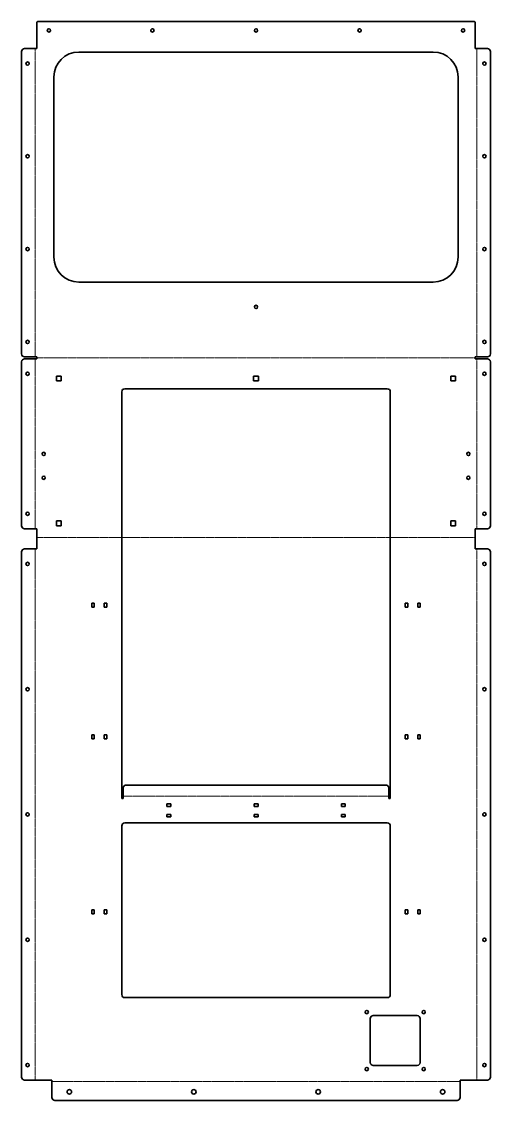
# Model space of a CAD drawing. Header units: millimetres. Extents: x 0 to 940, y 0 to 2161.
import ezdxf

# ---------------------------------------------------------------- set-up
doc = ezdxf.new("R2010")
doc.units = ezdxf.units.MM
doc.linetypes.add('Chain', pattern=[13.68, 9.12, -1.14, 2.28, -1.14])
doc.layers.add('SIMUMAK Bend Centerline (ISO)', color=7, linetype='Chain', lineweight=9)
doc.layers.add('SIMUMAK Visible (ISO)', color=7, linetype='Continuous', lineweight=35)

# ---------------------------------------------------------------- blocks, each defined once
blk = doc.blocks.new('GLD-V003-TATA002_Sheet_2_GLD-V003-TATA002 - Desplegada')
at = {"layer": 'SIMUMAK Bend Centerline (ISO)', "ltscale": 0.263158}
for p, q in [((-442.4, 1026.6), (-442.4, 408.9)), ((442.4, 408.9), (442.4, 1026.6)), ((-442.4, 405), (-442.4, 64.5)), ((-439, 406.9), (439, 406.9)), ((442.4, 64.5), (442.4, 405)), ((-439, 47.4), (439, 47.4)), ((-442.4, 24.2), (-442.4, -1039.7)), ((442.4, -1039.7), (442.4, 24.2)), ((266, -471.2), (-266, -471.2)), ((-409, -1042.9), (409, -1042.9))]:
    blk.add_line(p, q, dxfattribs=at)
at = {"layer": 'SIMUMAK Visible (ISO)'}
for p, q in [((-439, 1078.6), (-439, 1026.6)), ((437, 1080.6), (-437, 1080.6)), ((439, 1026.6), (439, 1078.6)), ((-469.8, 414.9), (-469.8, 1020.6)), ((-439, 1026.6), (-463.8, 1026.6)), ((-355, 1019.6), (355, 1019.6)), ((463.8, 1026.6), (439, 1026.6)), ((469.8, 1020.6), (469.8, 414.9)), ((-405, 608.9), (-405, 969.6)), ((405, 969.6), (405, 608.9)), ((355, 558.9), (-355, 558.9)), ((-469.8, 70.5), (-469.8, 399)), ((-439, 408.9), (-463.8, 408.9)), ((-463.8, 405), (-439, 405)), ((-439, 408.9), (-439, 405)), ((463.8, 408.9), (439, 408.9)), ((439, 405), (439, 408.9)), ((439, 405), (463.8, 405)), ((469.8, 399), (469.8, 70.5)), ((-399.8, 360.7), (-399.8, 370.2)), ((-399.8, 370.2), (-390.2, 370.2)), ((-390.2, 370.2), (-390.2, 360.7)), ((-4.8, 360.7), (-4.8, 370.2)), ((-4.8, 370.2), (4.8, 370.2)), ((4.8, 370.2), (4.8, 360.7)), ((390.2, 360.7), (390.2, 370.2)), ((390.2, 370.2), (399.8, 370.2)), ((399.8, 370.2), (399.8, 360.7)), ((-390.2, 360.7), (-399.8, 360.7)), ((4.8, 360.7), (-4.8, 360.7)), ((399.8, 360.7), (390.2, 360.7)), ((-269, -476.1), (-269, 339)), ((-263, 345), (263, 345)), ((269, 339), (269, -476.1)), ((-399.8, 70.7), (-399.8, 80.2)), ((-399.8, 80.2), (-390.2, 80.2)), ((-390.2, 70.7), (-399.8, 70.7)), ((-390.2, 80.2), (-390.2, 70.7)), ((390.2, 70.7), (390.2, 80.2)), ((390.2, 80.2), (399.8, 80.2)), ((399.8, 70.7), (390.2, 70.7)), ((399.8, 80.2), (399.8, 70.7)), ((-463.8, 64.5), (-439, 64.5)), ((-439, 64.5), (-439, 24.2)), ((439, 64.5), (463.8, 64.5)), ((439, 24.2), (439, 64.5)), ((-439, 24.2), (-463.8, 24.2)), ((463.8, 24.2), (439, 24.2)), ((-469.8, -1033.7), (-469.8, 18.2)), ((469.8, 18.2), (469.8, -1033.7)), ((-329, -92.8), (-329, -84.8)), ((-329, -84.8), (-324, -84.8)), ((-324, -84.8), (-324, -92.8)), ((-304, -92.8), (-304, -84.8)), ((-304, -84.8), (-299, -84.8)), ((-299, -84.8), (-299, -92.8)), ((299, -92.8), (299, -84.8)), ((299, -84.8), (304, -84.8)), ((304, -84.8), (304, -92.8)), ((324, -92.8), (324, -84.8)), ((324, -84.8), (329, -84.8)), ((329, -84.8), (329, -92.8)), ((-324, -92.8), (-329, -92.8)), ((-299, -92.8), (-304, -92.8)), ((304, -92.8), (299, -92.8)), ((329, -92.8), (324, -92.8)), ((-329, -356.1), (-329, -348.1)), ((-329, -348.1), (-324, -348.1)), ((-324, -356.1), (-329, -356.1)), ((-324, -348.1), (-324, -356.1)), ((-304, -356.1), (-304, -348.1)), ((-304, -348.1), (-299, -348.1)), ((-299, -356.1), (-304, -356.1)), ((-299, -348.1), (-299, -356.1)), ((299, -356.1), (299, -348.1)), ((299, -348.1), (304, -348.1)), ((304, -356.1), (299, -356.1)), ((304, -348.1), (304, -356.1)), ((324, -356.1), (324, -348.1)), ((324, -348.1), (329, -348.1)), ((329, -356.1), (324, -356.1)), ((329, -348.1), (329, -356.1)), ((-260, -448.8), (260, -448.8)), ((-266, -476.1), (-266, -454.8)), ((266, -454.8), (266, -476.1)), ((-266, -476.1), (-269, -476.1)), ((-179, -486.6), (-171, -486.6)), ((-179, -491.6), (-179, -486.6)), ((-171, -491.6), (-179, -491.6)), ((-171, -486.6), (-171, -491.6)), ((-4, -486.6), (4, -486.6)), ((-4, -491.6), (-4, -486.6)), ((4, -491.6), (-4, -491.6)), ((4, -486.6), (4, -491.6)), ((171, -491.6), (171, -486.6)), ((171, -486.6), (179, -486.6)), ((179, -491.6), (171, -491.6)), ((179, -486.6), (179, -491.6)), ((269, -476.1), (266, -476.1)), ((-179, -512.6), (-179, -507.6)), ((-179, -507.6), (-171, -507.6)), ((-171, -512.6), (-179, -512.6)), ((-171, -507.6), (-171, -512.6)), ((-4, -512.6), (-4, -507.6)), ((-4, -507.6), (4, -507.6)), ((4, -512.6), (-4, -512.6)), ((4, -507.6), (4, -512.6)), ((171, -507.6), (179, -507.6)), ((171, -512.6), (171, -507.6)), ((179, -512.6), (171, -512.6)), ((179, -507.6), (179, -512.6)), ((-269, -868.7), (-269, -530.6)), ((-263, -524.6), (263, -524.6)), ((269, -530.6), (269, -868.7)), ((-329, -706.6), (-329, -698.6)), ((-329, -698.6), (-324, -698.6)), ((-324, -706.6), (-329, -706.6)), ((-324, -698.6), (-324, -706.6)), ((-304, -706.6), (-304, -698.6)), ((-304, -698.6), (-299, -698.6)), ((-299, -706.6), (-304, -706.6)), ((-299, -698.6), (-299, -706.6)), ((299, -706.6), (299, -698.6)), ((299, -698.6), (304, -698.6)), ((304, -706.6), (299, -706.6)), ((304, -698.6), (304, -706.6)), ((324, -706.6), (324, -698.6)), ((324, -698.6), (329, -698.6)), ((329, -706.6), (324, -706.6)), ((329, -698.6), (329, -706.6)), ((263, -874.7), (-263, -874.7)), ((229, -1004.7), (229, -916.7)), ((235, -910.7), (323, -910.7)), ((329, -916.7), (329, -1004.7)), ((323, -1010.7), (235, -1010.7)), ((-439, -1039.7), (-463.8, -1039.7)), ((-439, -1039.7), (-439, -1039.7)), ((-439, -1039.7), (-409, -1039.7)), ((-409, -1040.1), (-439, -1040.1)), ((-409, -1039.7), (-409, -1074.6)), ((409, -1039.7), (439, -1039.7)), ((409, -1074.6), (409, -1039.7)), ((439, -1040.1), (409, -1040.1)), ((463.8, -1039.7), (439, -1039.7)), ((439, -1039.7), (439, -1039.7)), ((403, -1080.6), (-403, -1080.6))]:
    blk.add_line(p, q, dxfattribs=at)
for centre, radius in [((-415, 1063), 3.3), ((-207.5, 1063), 3.3), ((0, 1063), 3.3), ((207.5, 1063), 3.3), ((415, 1063), 3.3), ((-457.8, 996.6), 3.3), ((457.8, 996.6), 3.3), ((-457.8, 810.7), 3.3), ((457.8, 810.7), 3.3), ((-457.8, 624.8), 3.3), ((457.8, 624.8), 3.3), ((0, 509), 3.3), ((-457.8, 438.9), 3.3), ((457.8, 438.9), 3.3), ((-457.8, 375), 3.3), ((457.8, 375), 3.3), ((-425.5, 214.5), 3.3), ((425.5, 214.5), 3.3), ((-425.5, 166.7), 3.2), ((425.5, 166.7), 3.2), ((-457.8, 94.5), 3.3), ((457.8, 94.5), 3.3), ((-457.8, -5.8), 3.3), ((457.8, -5.8), 3.3), ((-457.8, -256.8), 3.3), ((457.8, -256.8), 3.3), ((-457.8, -507.7), 3.3), ((457.8, -507.7), 3.3), ((-457.8, -758.7), 3.3), ((457.8, -758.7), 3.3), ((222, -903.7), 3.3), ((336, -903.7), 3.3), ((-457.8, -1009.7), 3.3), ((222, -1017.7), 3.3), ((336, -1017.7), 3.3), ((457.8, -1009.7), 3.3), ((-374, -1063.4), 4.5), ((-124.7, -1063.4), 4.5), ((124.7, -1063.4), 4.5), ((374, -1063.4), 4.5)]:
    blk.add_circle(centre, radius, dxfattribs=at)
at = {"layer": 'SIMUMAK Visible (ISO)', "extrusion": (0, 0, -1)}
for centre, radius, start, end in [((437, 1078.6), 2, 360, 90), ((-437, 1078.6), 2, 90, 180), ((463.8, 1020.6), 6, 0, 90), ((-463.8, 1020.6), 6, 90, 180), ((463.8, 414.9), 6, 270, 360), ((-463.8, 414.9), 6, 180, 270), ((463.8, 399), 6, 360, 90), ((-463.8, 399), 6, 90, 180), ((463.8, 70.5), 6, 270, 360), ((-463.8, 70.5), 6, 180, 270), ((463.8, 18.2), 6, 360, 90), ((-463.8, 18.2), 6, 90, 180), ((260, -454.8), 6, 0, 90), ((-260, -454.8), 6, 90, 180), ((463.8, -1033.7), 6, 270, 0), ((-463.8, -1033.7), 6, 180, 270), ((403, -1074.6), 6, 270, 0), ((-403, -1074.6), 6, 180, 270)]:
    blk.add_arc(centre, radius, start, end, dxfattribs=at)
at = {"layer": 'SIMUMAK Visible (ISO)'}
for centre, radius, start, end in [((-355, 969.6), 50, 90, 180), ((355, 969.6), 50, 0, 90), ((-355, 608.9), 50, 180, 270), ((355, 608.9), 50, 270, 0), ((-263, 339), 6, 90, 180), ((263, 339), 6, 0, 90), ((-263, -530.6), 6, 90, 180), ((263, -530.6), 6, 0, 90), ((-263, -868.7), 6, 180, 270), ((263, -868.7), 6, 270, 360), ((235, -916.7), 6, 90, 180), ((323, -916.7), 6, 360, 90), ((235, -1004.7), 6, 180, 270), ((323, -1004.7), 6, 270, 0)]:
    blk.add_arc(centre, radius, start, end, dxfattribs=at)
for points in [[(-439, -1040.1), (-439, -1039.8), (-439, -1039.8), (-439, -1039.7)], [(439, -1039.7), (439, -1039.8), (439, -1039.8), (439, -1040.1)]]:
    blk.add_open_spline(points, degree=3, dxfattribs=at)

msp = doc.modelspace()

# ---------------------------------------------------------------- block references
msp.add_blockref('GLD-V003-TATA002_Sheet_2_GLD-V003-TATA002 - Desplegada', (469.8, 1080.6))

doc.saveas('drawing.dxf')
